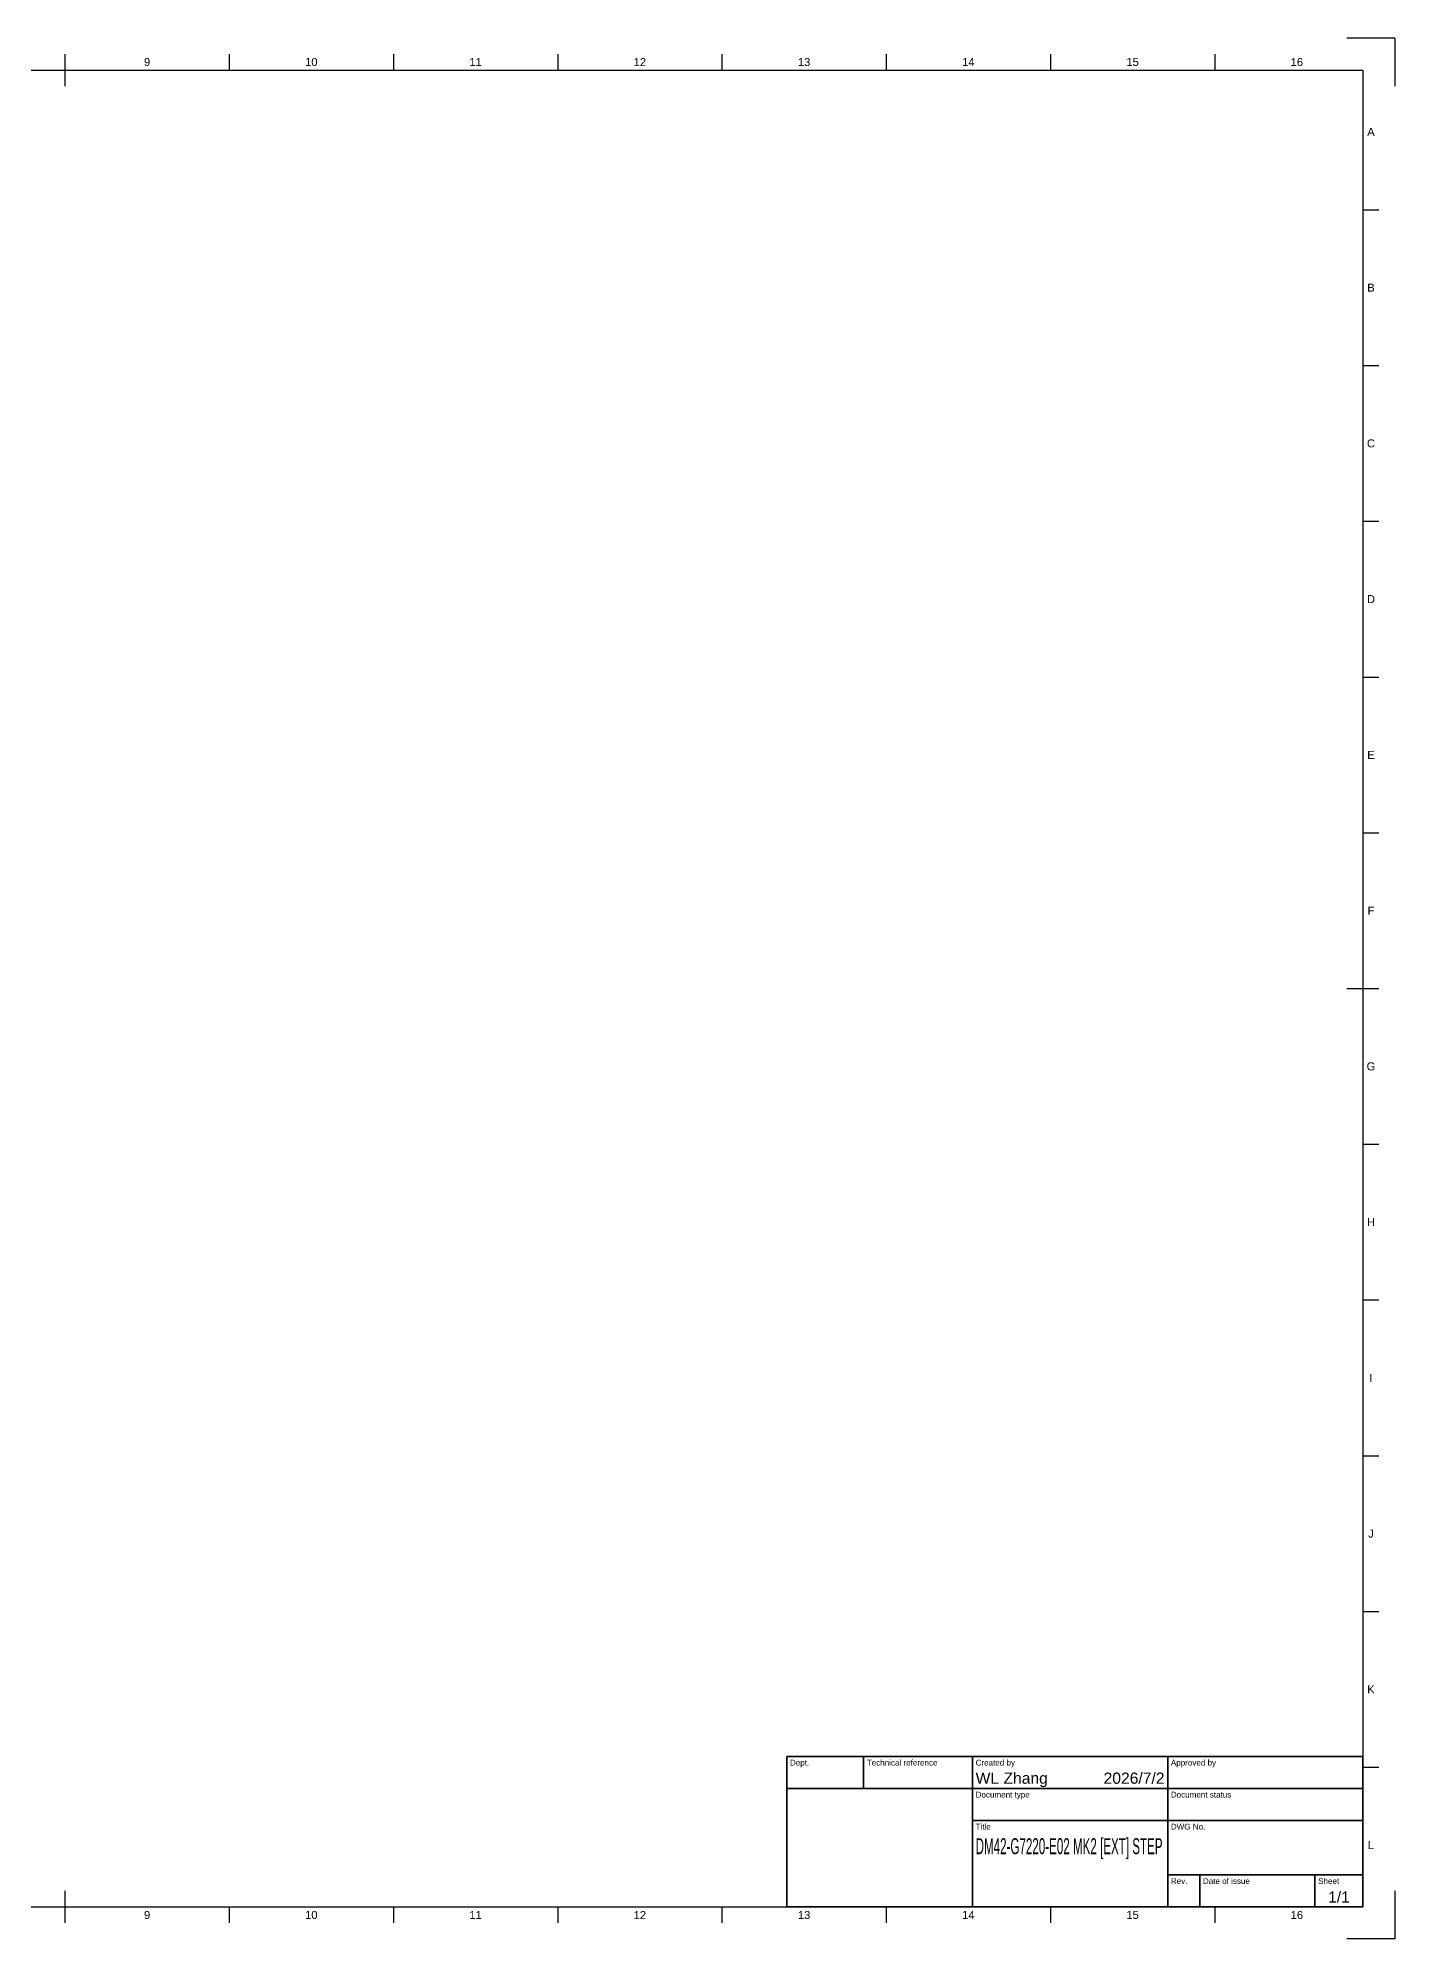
# Model space of a CAD drawing. Header units: millimetres. Extents: x 0 to 841, y 0 to 594.
# Drawn here: x 417 to 841, y 0 to 594 of the extents above; entities that cross this region are included whole.
import ezdxf
from ezdxf.enums import TextEntityAlignment as Align

# ---------------------------------------------------------------- set-up
doc = ezdxf.new("R2010")
doc.units = ezdxf.units.MM
doc.header["$LTSCALE"] = 0.75
doc.layers.add('BORDER', color=7, linetype='Continuous', lineweight=25)
doc.layers.add('TITLEBLOCK', color=7, linetype='Continuous', lineweight=35)
doc.styles.add('FusionTitle', font='arial.ttf')

# ---------------------------------------------------------------- blocks, each defined once
blk = doc.blocks.new('ISO_A1_SHEET')
at = {"layer": 'BORDER'}
for p, q in [((425.5, 589), (425.5, 579)), ((476.8125, 589), (476.8125, 584)), ((528.125, 589), (528.125, 584)), ((579.4375, 589), (579.4375, 584)), ((630.75, 589), (630.75, 584)), ((682.0625, 589), (682.0625, 584)), ((733.375, 589), (733.375, 584)), ((784.6875, 589), (784.6875, 584)), ((20, 584), (831, 584)), ((831, 584), (831, 10)), ((831, 540.333333), (836, 540.333333)), ((831, 491.666666), (836, 491.666666)), ((831, 443), (836, 443)), ((831, 394.333333), (836, 394.333333)), ((831, 345.666667), (836, 345.666667)), ((826, 297), (836, 297)), ((831, 248.333333), (836, 248.333333)), ((831, 199.666667), (836, 199.666667)), ((831, 151), (836, 151)), ((831, 102.333334), (836, 102.333334)), ((831, 53.666667), (836, 53.666667)), ((425.5, 15), (425.5, 5)), ((20, 10), (831, 10)), ((476.8125, 10), (476.8125, 5)), ((528.125, 10), (528.125, 5)), ((579.4375, 10), (579.4375, 5)), ((630.75, 10), (630.75, 5)), ((682.0625, 10), (682.0625, 5)), ((733.375, 10), (733.375, 5)), ((784.6875, 10), (784.6875, 5))]:
    blk.add_line(p, q, dxfattribs=at)
at = {"layer": 'Defpoints'}
for p, q in [((841, 594), (826, 594)), ((841, 594), (841, 579)), ((841, 15), (841, 0)), ((841, 0), (826, 0))]:
    blk.add_line(p, q, dxfattribs=at)
at = {"layer": 'BORDER', "style": 'FusionTitle'}
for s, p in [('9', (451.15625, 586.5)), ('10', (502.46875, 586.5)), ('11', (553.78125, 586.5)), ('12', (605.09375, 586.5)), ('13', (656.40625, 586.5)), ('14', (707.71875, 586.5)), ('15', (759.03125, 586.5)), ('16', (810.34375, 586.5)), ('A', (833.5, 564.666666)), ('B', (833.5, 516)), ('C', (833.5, 467.333333)), ('D', (833.5, 418.666667)), ('E', (833.5, 370)), ('F', (833.5, 321.333333)), ('G', (833.5, 272.666667)), ('H', (833.5, 224)), ('I', (833.5, 175.333334)), ('J', (833.5, 126.666667)), ('K', (833.5, 78)), ('L', (833.5, 29.333334)), ('9', (451.15625, 7.5)), ('10', (502.46875, 7.5)), ('11', (553.78125, 7.5)), ('12', (605.09375, 7.5)), ('13', (656.40625, 7.5)), ('14', (707.71875, 7.5)), ('15', (759.03125, 7.5)), ('16', (810.34375, 7.5))]:
    blk.add_text(s, height=2.5, dxfattribs=at).set_placement(p, align=Align.MIDDLE)
blk = doc.blocks.new('ISO_TITLEBLOCK')
at = {"layer": 'TITLEBLOCK'}
for p, q in [((0, 47), (-180, 47)), ((-180, 47), (-180, 0)), ((-156, 37), (-156, 47)), ((-122, 0), (-122, 47)), ((-61, 0), (-61, 47)), ((0, 0), (0, 47)), ((-180, 37), (0, 37)), ((-122, 27), (0, 27)), ((-61, 10), (0, 10)), ((-51, 0), (-51, 10)), ((-15, 0), (-15, 10)), ((-180, 0), (0, 0))]:
    blk.add_line(p, q, dxfattribs=at)
at = {"layer": 'TITLEBLOCK', "style": 'FusionTitle'}
for s, p in [('Dept.', (-179, 46)), ('Technical reference', (-155, 46)), ('Created by', (-121, 46)), ('Approved by', (-60, 46)), ('Document type', (-121, 36)), ('Document status', (-60, 36)), ('Title', (-121, 26)), ('DWG No.', (-60, 26)), ('Rev.', (-60, 9)), ('Date of issue', (-50, 9)), ('Sheet', (-14, 9))]:
    blk.add_text(s, height=1.8, dxfattribs=at).set_placement(p, align=Align.TOP_LEFT)
for tag, height, p in [('DEPT', 3.5, (-179, 42)), ('TECHNICAL_REFERENCE', 3.5, (-155, 42)), ('CREATED_BY', 3.5, (-121, 42)), ('APPROVED_BY', 3.5, (-60, 42)), ('DOCUMENT_TYPE', 3.5, (-121, 32)), ('DOCUMENT_STATUS', 3.5, (-60, 32)), ('TITLE_1', 5, (-121, 21.5)), ('TITLE_2', 5, (-121, 14)), ('TITLE_3', 5, (-121, 6.5)), ('DATE_OF_ISSUE', 3.5, (-50, 5))]:
    blk.add_attdef(tag, text='', height=height, dxfattribs=at).set_placement(p, align=Align.TOP_LEFT)
for tag, p in [('CREATED_DATE', (-62, 42)), ('APPROVED_DATE', (-0.99, 42))]:
    blk.add_attdef(tag, text='', height=3.5, dxfattribs=at).set_placement(p, align=Align.TOP_RIGHT)
for tag, height, p in [('DRAWING_NUMBER', 5, (-30.5, 19.75)), ('REV', 3.5, (-56, 4.85)), ('SHEET', 3.5, (-7.5, 4.85))]:
    blk.add_attdef(tag, text='', height=height, dxfattribs=at).set_placement(p, align=Align.TOP_CENTER)

msp = doc.modelspace()

# ---------------------------------------------------------------- block references
at = {"layer": 'BORDER'}
msp.add_blockref('ISO_A1_SHEET', (0, 0), dxfattribs=at)
at = {"layer": 'TITLEBLOCK'}
ref = msp.add_blockref('ISO_TITLEBLOCK', (831, 10), dxfattribs=at)
ref.add_attrib('CREATED_DATE', '2026/7/2', dxfattribs={"height": 3.5, "style": 'FusionTitle'}).set_placement((769, 52), align=Align.TOP_RIGHT)
ref.add_attrib('SHEET', '1/1', dxfattribs={"height": 3.5, "style": 'FusionTitle'}).set_placement((823.5, 14.85), align=Align.TOP_CENTER)
ref.add_attrib('TITLE_1', 'DM42-G7220-E02 MK2 [EXT] STEP', dxfattribs={"height": 5, "style": 'FusionTitle', "width": 0.518733}).set_placement((710, 31.5), align=Align.TOP_LEFT)
ref.add_attrib('CREATED_BY', 'WL Zhang', dxfattribs={"height": 3.5, "style": 'FusionTitle'}).set_placement((710, 52), align=Align.TOP_LEFT)

doc.saveas('drawing.dxf')
